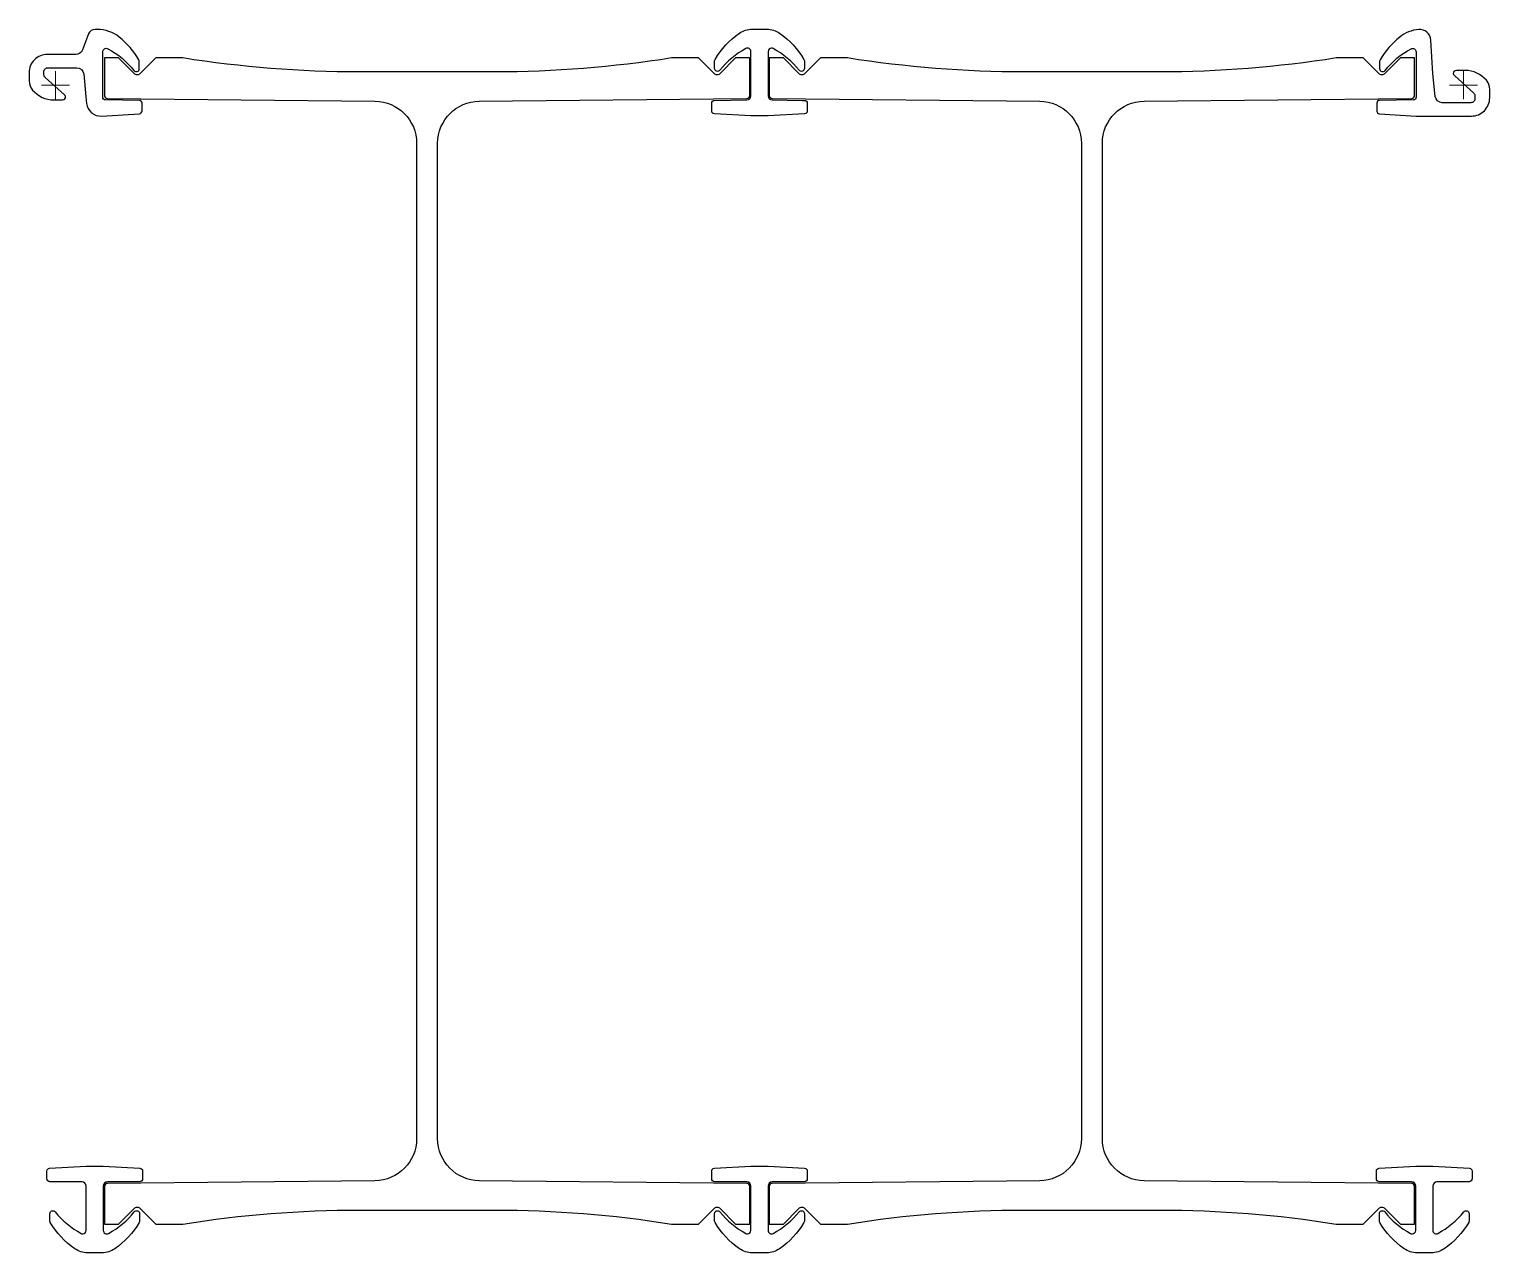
# Model space of a CAD drawing. Header units: millimetres. Extents: x -19 to 1023, y -832 to 40.
import ezdxf

# ---------------------------------------------------------------- set-up
doc = ezdxf.new("R2010")
doc.units = ezdxf.units.MM
doc.layers.add('ref', color=252, linetype='Continuous', lineweight=5)

msp = doc.modelspace()

# ---------------------------------------------------------------- linework, layer by layer
at = {"elevation": 0}
for points in [[(61.7, -18.3), (61.7, -12.8, 0.411079), (59.8, -10.8), (35.7, -10.5, -0.411079), (33.7, -8.5), (33.7, 23.8, -0.567914), (37.4, 26, -0.101503), (55.9, 10.5, 0.710366), (59.7, 11.8), (59.7, 17.2, 0.135195), (59.5, 18.2, 0.089428), (45.5, 34.3, 0.17076), (29.8, 39.8), (28.2, 39.8, 0.311359), (23.5, 36.6), (19.2, 25.2, -0.311359), (14.5, 22), (-5.8, 22, 0.414214), (-18.8, 9), (-18.8, 3, 0.17875), (-16.3, -3.5, 0.219232), (-1.2, -10.5), (5.1, -10.5, 0.464388), (7.2, -8, 0.168965), (6.5, -6.8), (-7.3, 5.6, -0.212557), (-8.3, 7.9), (-8.3, 9.5, -0.414214), (-5.3, 12.5), (15.1, 12.5, -0.385273), (20.1, 8), (21.7, -8.2), (22.2, -13, 0.402787), (32.8, -22), (59.9, -20.3, 0.396562)], [(536.1, -18.4, -0.397192), (534.2, -20.4), (508.1, -21.9), (495.9, -21.9), (469.8, -20.4, -0.397192), (467.9, -18.4), (467.9, -12.8, -0.411533), (469.9, -10.8), (492.9, -10.5, 0.411198), (495.9, -7.5), (495.9, 23.9, 0.56798), (492.2, 26.1, 0.101014), (473.8, 10.7, -0.710336), (470, 12), (470, 17.4, -0.135197), (470.3, 18.4, -0.107707), (487.7, 37.1, -0.152295), (496.9, 39.9), (507.1, 39.9, -0.152295), (516.3, 37.1, -0.107707), (533.7, 18.4, -0.135197), (534, 17.4), (534, 12, -0.710994), (530.2, 10.7, 0.100981), (511.8, 26.1, 0.126639), (510.6, 26.4, 0.412), (508.1, 23.9), (508.1, -7.5, 0.411198), (511.1, -10.5), (532.5, -10.8), (534.1, -10.8, -0.411533), (536.1, -12.8)], [(1022.7, -9), (1022.7, -3, 0.17875), (1020.3, 3.5, 0.219232), (1005.2, 10.5), (998.9, 10.5, 0.414214), (996.7, 8.4, 0.212557), (997.5, 6.8), (1011.3, -5.6, -0.212557), (1012.2, -7.9), (1012.2, -9.5, -0.414214), (1009.2, -12.5), (988.9, -12.5, -0.385273), (983.9, -8), (982.2, 8.4), (980.7, 32.2, 0.41996), (972.1, 39.7, 0.149445), (958.5, 34.3, 0.089428), (944.5, 18.2, 0.135195), (944.2, 17.2), (944.2, 11.8, 0.710366), (948.1, 10.5, -0.101503), (966.6, 26, -0.567914), (970.2, 23.8), (970.2, -8.5, -0.411079), (968.3, -10.5), (944.2, -10.8, 0.411079), (942.2, -12.8), (942.2, -18.4, 0.396562), (944.1, -20.4), (970.2, -22), (1009.7, -22, 0.414214)], [(257.5, -751, -0.411288), (227.8, -781), (37, -782.9, 0.411288), (35, -784.9), (35, -811.9), (41, -811.9), (45, -811.9), (56.1, -800.8, -0.414214), (60.4, -800.8), (71.5, -811.9), (90.8, -811.9, -0.039495), (216.6, -801.9), (313.4, -801.9, -0.039495), (439.2, -811.9), (458.5, -811.9), (469.6, -800.8, -0.414214), (473.9, -800.8), (485, -811.9), (489, -811.9), (495, -811.9), (495, -784.9, 0.411288), (493, -782.9), (302.2, -781, -0.411288), (272.5, -751), (272.5, -41.4, -0.411288), (302.2, -11.4), (493, -9.5, 0.411288), (495, -7.5), (495, 19.4), (489, 19.4), (485, 19.4), (473.9, 8.3, -0.414214), (469.6, 8.3), (458.5, 19.4), (439.2, 19.4, -0.039495), (313.4, 9.5), (216.6, 9.5, -0.039495), (90.8, 19.4), (71.5, 19.4), (60.4, 8.3, -0.414214), (56.1, 8.3), (45, 19.4), (41, 19.4), (35, 19.4), (35, -7.5, 0.411288), (37, -9.5), (227.8, -11.4, -0.411288), (257.5, -41.4)], [(731.5, -751, -0.411288), (701.8, -781), (511, -782.9, 0.411288), (509, -784.9), (509, -811.9), (515, -811.9), (519, -811.9), (530.1, -800.8, -0.414214), (534.4, -800.8), (545.5, -811.9), (564.8, -811.9, -0.039495), (690.6, -801.9), (787.4, -801.9, -0.039495), (913.2, -811.9), (932.5, -811.9), (943.6, -800.8, -0.414214), (947.9, -800.8), (959, -811.9), (963, -811.9), (969, -811.9), (969, -784.9, 0.411288), (967, -782.9), (776.2, -781, -0.411288), (746.5, -751), (746.5, -41.4, -0.411288), (776.2, -11.4), (967, -9.5, 0.411288), (969, -7.5), (969, 19.4), (963, 19.4), (959, 19.4), (947.9, 8.3, -0.414214), (943.6, 8.3), (932.5, 19.4), (913.2, 19.4, -0.039495), (787.4, 9.5), (690.6, 9.5, -0.039495), (564.8, 19.4), (545.5, 19.4), (534.4, 8.3, -0.414214), (530.1, 8.3), (519, 19.4), (515, 19.4), (509, 19.4), (509, -7.5, 0.411288), (511, -9.5), (701.8, -11.4, -0.411288), (731.5, -41.4)], [(-6.1, -774.1, -0.397192), (-4.2, -772.1), (21.9, -770.6), (34.1, -770.6), (60.2, -772.1, -0.397192), (62.1, -774.1), (62.1, -779.7, -0.411533), (60.1, -781.7), (37.1, -781.9, 0.411198), (34.1, -784.9), (34.1, -816.4, 0.56798), (37.8, -818.6, 0.101014), (56.2, -803.2, -0.710336), (60, -804.5), (60, -809.9, -0.135197), (59.7, -810.9, -0.107707), (42.3, -829.5, -0.152295), (33.1, -832.4), (22.9, -832.4, -0.152295), (13.7, -829.5, -0.107707), (-3.7, -810.9, -0.135197), (-4, -809.9), (-4, -804.5, -0.710994), (-0.2, -803.2, 0.100981), (18.2, -818.6, 0.126639), (19.4, -818.9, 0.412), (21.9, -816.4), (21.9, -784.9, 0.411198), (18.9, -781.9), (-2.5, -781.7), (-4.1, -781.7, -0.411533), (-6.1, -779.7)], [(467.9, -774.1, -0.397192), (469.8, -772.1), (495.9, -770.6), (508.1, -770.6), (534.2, -772.1, -0.397192), (536.1, -774.1), (536.1, -779.7, -0.411533), (534.1, -781.7), (511.1, -781.9, 0.411198), (508.1, -784.9), (508.1, -816.4, 0.56798), (511.8, -818.6, 0.101014), (530.2, -803.2, -0.710336), (534, -804.5), (534, -809.9, -0.135197), (533.7, -810.9, -0.107707), (516.3, -829.5, -0.152295), (507.1, -832.4), (496.9, -832.4, -0.152295), (487.7, -829.5, -0.107707), (470.3, -810.9, -0.135197), (470, -809.9), (470, -804.5, -0.710994), (473.8, -803.2, 0.100981), (492.2, -818.6, 0.126639), (493.4, -818.9, 0.412), (495.9, -816.4), (495.9, -784.9, 0.411198), (492.9, -781.9), (471.5, -781.7), (469.9, -781.7, -0.411533), (467.9, -779.7)], [(969.9, -770.6), (982.1, -770.6), (1008.2, -772.1, -0.397192), (1010.1, -774.1), (1010.1, -779.7, -0.411533), (1008.1, -781.7), (985.1, -781.9, 0.411198), (982.1, -784.9), (982.1, -816.4, 0.56798), (985.8, -818.6, 0.101014), (1004.2, -803.2, -0.710336), (1008, -804.5), (1008, -809.9, -0.135197), (1007.7, -810.9, -0.107707), (990.3, -829.5, -0.152295), (981.1, -832.4), (970.9, -832.4, -0.152295), (961.7, -829.5, -0.107707), (944.3, -810.9, -0.135197), (944, -809.9), (944, -804.5, -0.710994), (947.8, -803.2, 0.100981), (966.2, -818.6, 0.126639), (967.4, -818.9, 0.412), (969.9, -816.4), (969.9, -784.9, 0.411198), (966.9, -781.9), (945.5, -781.7), (943.9, -781.7, -0.411533), (941.9, -779.7), (941.9, -774.1, -0.397192), (943.8, -772.1)]]:
    msp.add_lwpolyline(points, format="xyb", close=True, dxfattribs=at)
at = {"layer": 'ref'}
for p, q in [((10, 0), (-10, 0)), ((0, -10), (0, 10)), ((1004, 10), (1004, -10)), ((994, 0), (1014, 0))]:
    msp.add_line(p, q, dxfattribs=at)

doc.saveas('drawing.dxf')
